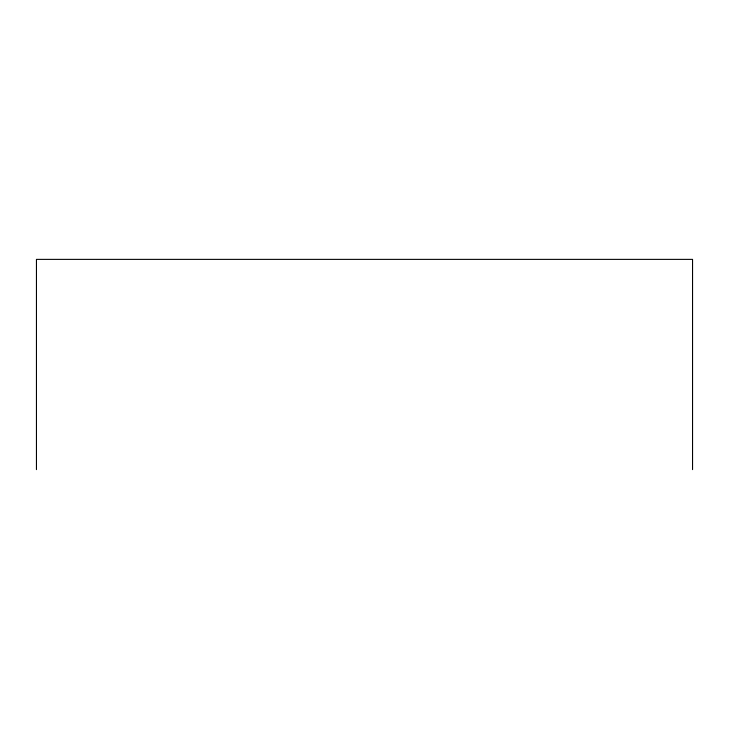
<?xml version="1.0" encoding="UTF-8"?>
<svg xmlns="http://www.w3.org/2000/svg" width="729" height="729" viewBox="0 0 729 729"><rect width="100%" height="100%" fill="white"/><g stroke="black" fill="none" stroke-linecap="round" stroke-linejoin="round"><path stroke-width="1.09" d="M692.55 469.622L692.55 259.378L36.45 259.378L36.45 469.622"/></g></svg>
